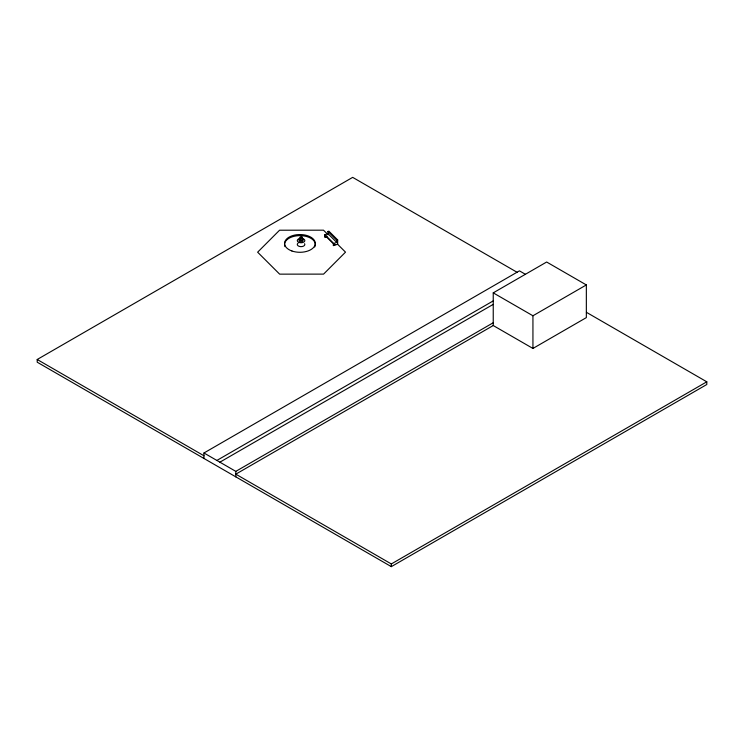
<?xml version="1.0" encoding="UTF-8"?>
<svg xmlns="http://www.w3.org/2000/svg" width="744" height="744" viewBox="0 0 744 744"><rect width="100%" height="100%" fill="white"/><g stroke="black" fill="none" stroke-linecap="round" stroke-linejoin="round"><path stroke-width="1.12" d="M586.402 312.303L706.8 381.812L706.8 384.509L391.325 566.64L37.2 362.189L37.2 359.492L352.675 177.36L517.424 272.481M203.958 458.462L203.958 452.984L519.433 270.853L525.394 274.294M493.235 325.537L493.235 292.857L546.654 262.018L586.346 284.933L586.346 317.614L532.937 348.452L493.235 325.537L235.811 474.161L391.325 563.952L706.8 381.812M216.885 460.443L493.179 300.929M219.889 462.182L493.16 304.408M203.958 452.984L235.811 471.371L493.235 322.747M493.235 292.857L532.937 315.772L586.346 284.933M327.946 233.672L324.868 234.704L333.665 243.483L336.753 242.46L327.946 233.672L327.946 231.486L328.876 231.17L337.683 239.959L337.683 244.339L345.504 252.142L323.575 274.118L279.642 274.145L257.638 252.188L279.567 230.212L323.501 230.184L328.113 234.788M324.868 234.704L324.868 236.899L326.876 236.229M324.868 236.899L326.69 236.75M327.946 231.486L336.753 240.266L337.683 239.959M325.212 237.243L325.212 235.55L333.34 243.66L333.34 245.353L335.563 244.618M333.34 245.353L337.683 244.339M37.2 359.492L203.958 455.774M532.937 315.772L532.937 348.452M391.325 563.952L391.325 566.64M336.753 240.266L336.753 242.46M333.665 243.483L333.665 245.678M235.811 471.371L235.811 476.858M315.205 245.483A15.373 8.882 0 0 1 314.675 246.999M284.98 246.617A15.373 8.882 0 0 1 298.26 235.69A15.373 8.882 0 0 1 315.289 244.711M304.594 243.679A3.785 2.186 0 0 1 300.483 246.627A3.785 2.186 0 0 1 298.112 243.093M300.65 238.406A3.785 2.186 0 0 0 297.665 241.54A3.785 2.186 0 0 0 303.794 242.088A3.785 2.186 0 0 0 302.585 238.582A1.953 1.125 0 0 1 302.129 240.228A1.953 1.125 0 0 1 299.339 239.819A1.953 1.125 0 0 1 300.297 238.247M302.603 239.884A1.953 1.125 0 0 1 302.399 241.4A1.953 1.125 0 0 1 299.758 241.419A1.953 1.125 0 0 1 299.497 239.903M302.241 238.908A1.339 0.772 0 0 1 301.924 239.931A1.339 0.772 0 0 1 300.12 239.847A1.339 0.772 0 0 1 300.111 238.796M301.218 237.122L301.934 237.178L301.218 237.122M301.218 238.024L301.934 238.071L301.255 237.968M291.936 250.998A15.373 8.882 0 0 0 315.289 243.614A15.373 8.882 0 0 0 292.532 235.634A15.373 8.882 0 0 0 291.936 250.998M300.204 238.303A1.339 0.772 0 0 0 302.417 237.894A1.339 0.772 0 0 0 300.697 236.992A1.339 0.772 0 0 0 300.204 238.303"/></g></svg>
